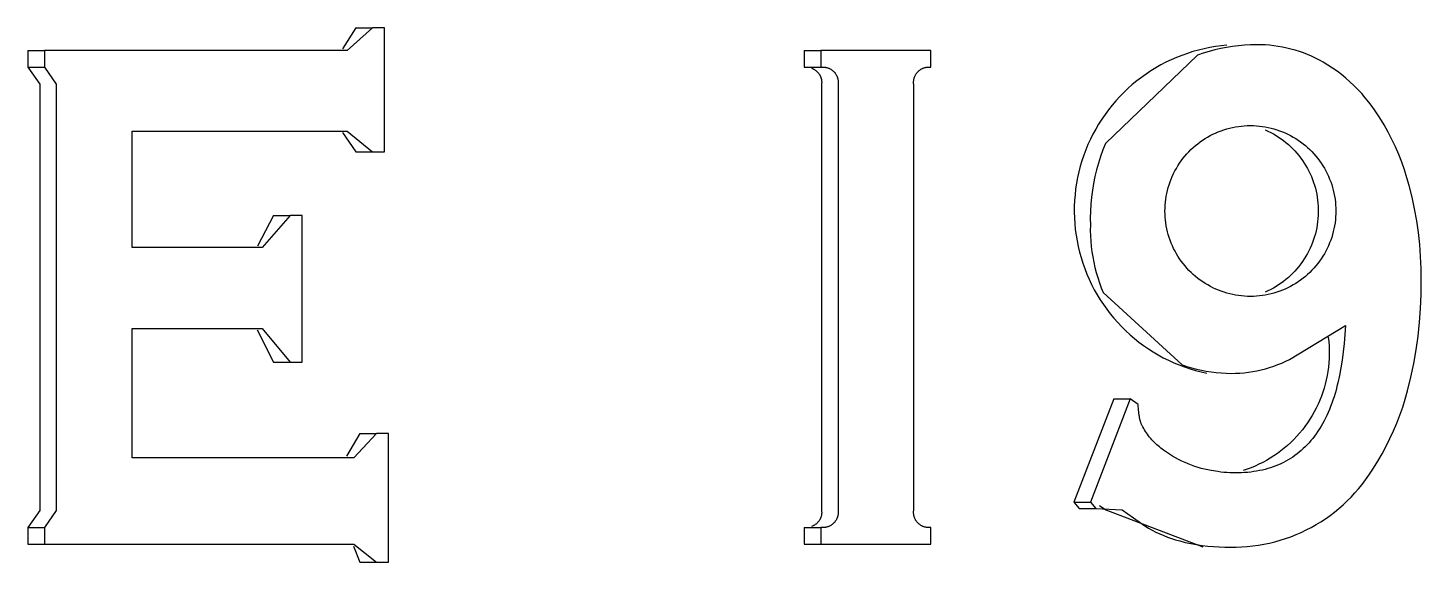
# Model space of a CAD drawing. Header units: millimetres. Extents: x -582 to 3448, y -204 to 2611.
# Drawn here: x 754.16 to 759.23, y 2014.34 to 2016.29 of the extents above; entities that cross this region are included whole.
import ezdxf

# ---------------------------------------------------------------- set-up
doc = ezdxf.new("R2010")
doc.units = ezdxf.units.MM
doc.header["$MEASUREMENT"] = 0
doc.layers.add('Utwórz2D linie widoczne', color=7, linetype='Continuous', true_color=0x000000)

msp = doc.modelspace()

# ---------------------------------------------------------------- linework, layer by layer
at = {"layer": 'Utwórz2D linie widoczne'}
for p, q in [((755.3508, 2016.2881), (755.3021, 2016.2114)), ((755.4109, 2016.2881), (755.319, 2016.206)), ((755.3508, 2016.2881), (755.4109, 2016.2881)), ((755.4544, 2016.2881), (755.4109, 2016.2881)), ((755.4544, 2015.8365), (755.4544, 2016.2881)), ((754.1563, 2016.206), (754.2164, 2016.206)), ((754.1563, 2016.206), (754.1563, 2016.1445)), ((755.319, 2016.206), (754.2164, 2016.206)), ((754.2164, 2016.206), (754.2164, 2016.1445)), ((756.9829, 2016.206), (757.043, 2016.206)), ((756.9829, 2016.206), (756.9829, 2016.1445)), ((757.4444, 2016.206), (757.043, 2016.206)), ((757.043, 2016.206), (757.043, 2016.1445)), ((757.4444, 2016.1445), (757.4444, 2016.206)), ((758.3978, 2016.2014), (758.3778, 2016.1951)), ((758.4181, 2016.2071), (758.3978, 2016.2014)), ((758.4386, 2016.212), (758.4181, 2016.2071)), ((758.4568, 2016.2021), (758.4359, 2016.1958)), ((758.4592, 2016.2162), (758.4386, 2016.212)), ((758.4779, 2016.2077), (758.4568, 2016.2021)), ((758.48, 2016.2197), (758.4592, 2016.2162)), ((758.4992, 2016.2125), (758.4779, 2016.2077)), ((758.5009, 2016.2225), (758.48, 2016.2197)), ((758.5206, 2016.2167), (758.4992, 2016.2125)), ((758.5219, 2016.2246), (758.5009, 2016.2225)), ((758.5422, 2016.2201), (758.5206, 2016.2167)), ((758.5639, 2016.2228), (758.5422, 2016.2201)), ((758.5856, 2016.2247), (758.5639, 2016.2228)), ((758.6074, 2016.2259), (758.5856, 2016.2247)), ((758.6292, 2016.2264), (758.6074, 2016.2259)), ((758.6451, 2016.2263), (758.6292, 2016.2264)), ((758.661, 2016.2257), (758.6451, 2016.2263)), ((758.6768, 2016.2245), (758.661, 2016.2257)), ((758.6926, 2016.2228), (758.6768, 2016.2245)), ((758.7084, 2016.2206), (758.6926, 2016.2228)), ((758.724, 2016.2179), (758.7084, 2016.2206)), ((758.7396, 2016.2147), (758.724, 2016.2179)), ((758.755, 2016.211), (758.7396, 2016.2147)), ((758.7703, 2016.2067), (758.755, 2016.211)), ((758.7855, 2016.202), (758.7703, 2016.2067)), ((758.8004, 2016.1967), (758.7855, 2016.202)), ((758.4152, 2016.1888), (758.0792, 2015.8675)), ((758.2813, 2016.153), (758.263, 2016.1426)), ((758.3, 2016.1628), (758.2813, 2016.153)), ((758.319, 2016.1718), (758.3, 2016.1628)), ((758.3383, 2016.1803), (758.319, 2016.1718)), ((758.3579, 2016.188), (758.3383, 2016.1803)), ((758.3778, 2016.1951), (758.3579, 2016.188)), ((758.4359, 2016.1958), (758.4152, 2016.1888)), ((758.8152, 2016.191), (758.8004, 2016.1967)), ((758.8299, 2016.1847), (758.8152, 2016.191)), ((758.8443, 2016.178), (758.8299, 2016.1847)), ((758.8584, 2016.1708), (758.8443, 2016.178)), ((758.8723, 2016.1632), (758.8584, 2016.1708)), ((758.8896, 2016.1527), (758.8723, 2016.1632)), ((758.9064, 2016.1416), (758.8896, 2016.1527)), ((754.1563, 2016.1445), (754.2164, 2016.1445)), ((754.1563, 2016.1445), (754.1997, 2016.0828)), ((754.2164, 2016.1445), (754.2598, 2016.0828)), ((756.9829, 2016.1445), (757.043, 2016.1445)), ((757.0099, 2016.1408), (757.0117, 2016.1402)), ((757.0117, 2016.1402), (757.0134, 2016.1395)), ((757.0134, 2016.1395), (757.0151, 2016.1388)), ((757.0151, 2016.1388), (757.0168, 2016.138)), ((757.0168, 2016.138), (757.0184, 2016.1371)), ((757.0184, 2016.1371), (757.02, 2016.1362)), ((757.02, 2016.1362), (757.0216, 2016.1353)), ((757.0216, 2016.1353), (757.0232, 2016.1342)), ((757.0232, 2016.1342), (757.0247, 2016.1332)), ((757.0247, 2016.1332), (757.0261, 2016.132)), ((757.0261, 2016.132), (757.0276, 2016.1309)), ((757.0276, 2016.1309), (757.029, 2016.1296)), ((757.029, 2016.1296), (757.0303, 2016.1284)), ((757.0303, 2016.1284), (757.0316, 2016.1271)), ((757.0316, 2016.1271), (757.0329, 2016.1257)), ((757.0329, 2016.1257), (757.0341, 2016.1243)), ((757.0341, 2016.1243), (757.0352, 2016.1229)), ((757.0352, 2016.1229), (757.0363, 2016.1214)), ((757.0363, 2016.1214), (757.0374, 2016.1199)), ((757.0374, 2016.1199), (757.0384, 2016.1183)), ((757.0384, 2016.1183), (757.0393, 2016.1167)), ((757.0393, 2016.1167), (757.0402, 2016.1151)), ((757.0402, 2016.1151), (757.0411, 2016.1134)), ((757.0411, 2016.1134), (757.0419, 2016.1118)), ((757.0419, 2016.1118), (757.0426, 2016.1101)), ((757.0426, 2016.1101), (757.0432, 2016.1083)), ((757.043, 2016.1445), (757.0449, 2016.1448)), ((757.0432, 2016.1083), (757.0438, 2016.1066)), ((757.0438, 2016.1066), (757.0444, 2016.1048)), ((757.0444, 2016.1048), (757.0448, 2016.103)), ((757.0448, 2016.103), (757.0453, 2016.1012)), ((757.0449, 2016.1448), (757.0468, 2016.1449)), ((757.0453, 2016.1012), (757.0456, 2016.0994)), ((757.0456, 2016.0994), (757.0459, 2016.0976)), ((757.0459, 2016.0976), (757.0461, 2016.0957)), ((757.0468, 2016.1449), (757.0487, 2016.1451)), ((757.0487, 2016.1451), (757.0506, 2016.1451)), ((757.0506, 2016.1451), (757.0525, 2016.1451)), ((757.0525, 2016.1451), (757.0544, 2016.145)), ((757.0544, 2016.145), (757.0563, 2016.1449)), ((757.0563, 2016.1449), (757.0581, 2016.1447)), ((757.0581, 2016.1447), (757.06, 2016.1444)), ((757.06, 2016.1444), (757.0619, 2016.1441)), ((757.0619, 2016.1441), (757.0637, 2016.1437)), ((757.0637, 2016.1437), (757.0656, 2016.1433)), ((757.0656, 2016.1433), (757.0674, 2016.1427)), ((757.0674, 2016.1427), (757.0692, 2016.1422)), ((757.0692, 2016.1422), (757.0709, 2016.1415)), ((757.0709, 2016.1415), (757.0727, 2016.1408)), ((757.0727, 2016.1408), (757.0744, 2016.1401)), ((757.0744, 2016.1401), (757.0761, 2016.1392)), ((757.0761, 2016.1392), (757.0778, 2016.1384)), ((757.0778, 2016.1384), (757.0795, 2016.1374)), ((757.0795, 2016.1374), (757.0811, 2016.1364)), ((757.0811, 2016.1364), (757.0826, 2016.1354)), ((757.0826, 2016.1354), (757.0842, 2016.1343)), ((757.0842, 2016.1343), (757.0857, 2016.1331)), ((757.0857, 2016.1331), (757.0871, 2016.1319)), ((757.0871, 2016.1319), (757.0886, 2016.1307)), ((757.0886, 2016.1307), (757.0899, 2016.1294)), ((757.0899, 2016.1294), (757.0913, 2016.128)), ((757.0913, 2016.128), (757.0925, 2016.1266)), ((757.0925, 2016.1266), (757.0938, 2016.1252)), ((757.0938, 2016.1252), (757.095, 2016.1237)), ((757.095, 2016.1237), (757.0961, 2016.1222)), ((757.0961, 2016.1222), (757.0972, 2016.1206)), ((757.0972, 2016.1206), (757.0982, 2016.1191)), ((757.0982, 2016.1191), (757.0992, 2016.1174)), ((757.0992, 2016.1174), (757.1001, 2016.1158)), ((757.1001, 2016.1158), (757.1009, 2016.1141)), ((757.1009, 2016.1141), (757.1017, 2016.1124)), ((757.1017, 2016.1124), (757.1025, 2016.1106)), ((757.1025, 2016.1106), (757.1031, 2016.1089)), ((757.1031, 2016.1089), (757.1038, 2016.1071)), ((757.1038, 2016.1071), (757.1043, 2016.1053)), ((757.1043, 2016.1053), (757.1048, 2016.1034)), ((757.1048, 2016.1034), (757.1052, 2016.1016)), ((757.1052, 2016.1016), (757.1056, 2016.0998)), ((757.1056, 2016.0998), (757.1059, 2016.0979)), ((757.1059, 2016.0979), (757.1061, 2016.096)), ((757.3814, 2016.096), (757.3816, 2016.0979)), ((757.3816, 2016.0979), (757.3819, 2016.0997)), ((757.3819, 2016.0997), (757.3823, 2016.1016)), ((757.3823, 2016.1016), (757.3827, 2016.1034)), ((757.3827, 2016.1034), (757.3832, 2016.1053)), ((757.3832, 2016.1053), (757.3837, 2016.1071)), ((757.3837, 2016.1071), (757.3844, 2016.1089)), ((757.3844, 2016.1089), (757.385, 2016.1106)), ((757.385, 2016.1106), (757.3858, 2016.1124)), ((757.3858, 2016.1124), (757.3866, 2016.1141)), ((757.3866, 2016.1141), (757.3874, 2016.1158)), ((757.3874, 2016.1158), (757.3883, 2016.1174)), ((757.3883, 2016.1174), (757.3893, 2016.119)), ((757.3893, 2016.119), (757.3903, 2016.1206)), ((757.3903, 2016.1206), (757.3914, 2016.1222)), ((757.3914, 2016.1222), (757.3925, 2016.1237)), ((757.3925, 2016.1237), (757.3937, 2016.1252)), ((757.3937, 2016.1252), (757.3949, 2016.1266)), ((757.3949, 2016.1266), (757.3962, 2016.128)), ((757.3962, 2016.128), (757.3975, 2016.1293)), ((757.3975, 2016.1293), (757.3989, 2016.1306)), ((757.3989, 2016.1306), (757.4003, 2016.1319)), ((757.4003, 2016.1319), (757.4018, 2016.1331)), ((757.4018, 2016.1331), (757.4033, 2016.1342)), ((757.4033, 2016.1342), (757.4048, 2016.1354)), ((757.4048, 2016.1354), (757.4064, 2016.1364)), ((757.4064, 2016.1364), (757.408, 2016.1374)), ((757.408, 2016.1374), (757.4096, 2016.1383)), ((757.4096, 2016.1383), (757.4113, 2016.1392)), ((757.4113, 2016.1392), (757.413, 2016.14)), ((757.413, 2016.14), (757.4148, 2016.1408)), ((757.4148, 2016.1408), (757.4165, 2016.1415)), ((757.4165, 2016.1415), (757.4183, 2016.1421)), ((757.4183, 2016.1421), (757.4201, 2016.1427)), ((757.4201, 2016.1427), (757.4219, 2016.1432)), ((757.4219, 2016.1432), (757.4237, 2016.1437)), ((757.4237, 2016.1437), (757.4256, 2016.1441)), ((757.4256, 2016.1441), (757.4274, 2016.1444)), ((757.4274, 2016.1444), (757.4293, 2016.1447)), ((757.4293, 2016.1447), (757.4312, 2016.1449)), ((757.4312, 2016.1449), (757.4331, 2016.145)), ((757.4331, 2016.145), (757.435, 2016.1451)), ((757.435, 2016.1451), (757.4369, 2016.1451)), ((757.4369, 2016.1451), (757.4387, 2016.1451)), ((757.4387, 2016.1451), (757.4406, 2016.1449)), ((757.4406, 2016.1449), (757.4425, 2016.1447)), ((757.4425, 2016.1447), (757.4444, 2016.1445)), ((758.2103, 2016.1077), (758.1936, 2016.0949)), ((758.2275, 2016.12), (758.2103, 2016.1077)), ((758.245, 2016.1316), (758.2275, 2016.12)), ((758.263, 2016.1426), (758.245, 2016.1316)), ((758.9228, 2016.1299), (758.9064, 2016.1416)), ((758.9389, 2016.1177), (758.9228, 2016.1299)), ((758.9545, 2016.1049), (758.9389, 2016.1177)), ((758.9697, 2016.0916), (758.9545, 2016.1049)), ((754.1997, 2016.0828), (754.1997, 2014.5302)), ((754.2598, 2016.0828), (754.2598, 2014.5302)), ((757.0461, 2016.0846), (757.0459, 2016.0828)), ((757.0459, 2016.0828), (757.0459, 2014.5302)), ((757.0461, 2016.0957), (757.0463, 2016.0939)), ((757.0463, 2016.0865), (757.0461, 2016.0846)), ((757.0463, 2016.0939), (757.0464, 2016.092)), ((757.0464, 2016.0883), (757.0463, 2016.0865)), ((757.0464, 2016.092), (757.0464, 2016.0902)), ((757.0464, 2016.0902), (757.0464, 2016.0883)), ((757.1062, 2016.0847), (757.106, 2016.0828)), ((757.106, 2016.0828), (757.106, 2014.5302)), ((757.1061, 2016.096), (757.1063, 2016.0941)), ((757.1064, 2016.0866), (757.1062, 2016.0847)), ((757.1063, 2016.0941), (757.1064, 2016.0922)), ((757.1064, 2016.0922), (757.1065, 2016.0903)), ((757.1065, 2016.0885), (757.1064, 2016.0866)), ((757.1065, 2016.0903), (757.1065, 2016.0885)), ((757.381, 2016.0903), (757.3811, 2016.0922)), ((757.3811, 2016.0885), (757.381, 2016.0903)), ((757.3811, 2016.0922), (757.3812, 2016.0941)), ((757.3811, 2016.0866), (757.3811, 2016.0885)), ((757.3813, 2016.0847), (757.3811, 2016.0866)), ((757.3812, 2016.0941), (757.3814, 2016.096)), ((757.3815, 2016.0828), (757.3813, 2016.0847)), ((757.3815, 2014.5302), (757.3815, 2016.0828)), ((758.1464, 2016.053), (758.1316, 2016.038)), ((758.1616, 2016.0675), (758.1464, 2016.053)), ((758.1774, 2016.0815), (758.1616, 2016.0675)), ((758.1936, 2016.0949), (758.1774, 2016.0815)), ((758.9844, 2016.0779), (758.9697, 2016.0916)), ((758.9986, 2016.0636), (758.9844, 2016.0779)), ((759.0124, 2016.0488), (758.9986, 2016.0636)), ((759.0256, 2016.0336), (759.0124, 2016.0488)), ((758.1037, 2016.0064), (758.0906, 2015.9899)), ((758.1174, 2016.0224), (758.1037, 2016.0064)), ((758.1316, 2016.038), (758.1174, 2016.0224)), ((759.0383, 2016.0179), (759.0256, 2016.0336)), ((759.0505, 2016.0018), (759.0383, 2016.0179)), ((759.0621, 2015.9853), (759.0505, 2016.0018)), ((758.0661, 2015.9556), (758.0548, 2015.9378)), ((758.0781, 2015.973), (758.0661, 2015.9556)), ((758.0906, 2015.9899), (758.0781, 2015.973)), ((759.0785, 2015.9602), (759.0621, 2015.9853)), ((759.094, 2015.9346), (759.0785, 2015.9602)), ((754.5355, 2015.4878), (754.5355, 2015.9116)), ((754.5355, 2015.9116), (755.319, 2015.9116)), ((755.3015, 2015.9071), (755.3508, 2015.8365)), ((755.319, 2015.9116), (755.4109, 2015.8365)), ((758.0341, 2015.9012), (758.0247, 2015.8823)), ((758.0441, 2015.9197), (758.0341, 2015.9012)), ((758.0548, 2015.9378), (758.0441, 2015.9197)), ((758.4514, 2015.8903), (758.4609, 2015.8956)), ((758.4609, 2015.8956), (758.4706, 2015.9005)), ((758.4706, 2015.9005), (758.4804, 2015.9051)), ((758.4804, 2015.9051), (758.4904, 2015.9094)), ((758.4904, 2015.9094), (758.5005, 2015.9133)), ((758.5005, 2015.9133), (758.5108, 2015.9168)), ((758.5108, 2015.9168), (758.5212, 2015.92)), ((758.5212, 2015.92), (758.5316, 2015.9228)), ((758.5316, 2015.9228), (758.5422, 2015.9253)), ((758.5422, 2015.9253), (758.5529, 2015.9274)), ((758.5529, 2015.9274), (758.5636, 2015.9291)), ((758.5636, 2015.9291), (758.5744, 2015.9304)), ((758.5744, 2015.9304), (758.5852, 2015.9314)), ((758.5852, 2015.9314), (758.596, 2015.932)), ((758.596, 2015.932), (758.6069, 2015.9322)), ((758.6074, 2015.9322), (758.6183, 2015.932)), ((758.6183, 2015.932), (758.6291, 2015.9314)), ((758.6291, 2015.9314), (758.6399, 2015.9305)), ((758.6399, 2015.9305), (758.6507, 2015.9291)), ((758.6507, 2015.9291), (758.6614, 2015.9274)), ((758.661, 2015.917), (758.6711, 2015.9123)), ((758.6614, 2015.9274), (758.6721, 2015.9254)), ((758.6711, 2015.9123), (758.6811, 2015.9073)), ((758.6721, 2015.9254), (758.6826, 2015.9229)), ((758.6811, 2015.9073), (758.6909, 2015.902)), ((758.6826, 2015.9229), (758.6931, 2015.9201)), ((758.6909, 2015.902), (758.7005, 2015.8963)), ((758.6931, 2015.9201), (758.7035, 2015.9169)), ((758.7005, 2015.8963), (758.71, 2015.8903)), ((758.7035, 2015.9169), (758.7138, 2015.9134)), ((758.7138, 2015.9134), (758.7239, 2015.9095)), ((758.7239, 2015.9095), (758.7339, 2015.9053)), ((758.7339, 2015.9053), (758.7437, 2015.9007)), ((758.7437, 2015.9007), (758.7534, 2015.8957)), ((758.7534, 2015.8957), (758.7629, 2015.8905)), ((759.1086, 2015.9084), (759.094, 2015.9346)), ((759.1224, 2015.8817), (759.1086, 2015.9084)), ((758.016, 2015.8631), (758.0079, 2015.8437)), ((758.0247, 2015.8823), (758.016, 2015.8631)), ((758.07, 2015.8438), (758.0616, 2015.8199)), ((758.0792, 2015.8675), (758.07, 2015.8438)), ((758.3833, 2015.8369), (758.3909, 2015.8446)), ((758.3909, 2015.8446), (758.3989, 2015.852)), ((758.3989, 2015.852), (758.4071, 2015.8591)), ((758.4071, 2015.8591), (758.4155, 2015.866)), ((758.4155, 2015.866), (758.4241, 2015.8725)), ((758.4241, 2015.8725), (758.433, 2015.8788)), ((758.433, 2015.8788), (758.4421, 2015.8847)), ((758.4421, 2015.8847), (758.4514, 2015.8903)), ((758.71, 2015.8903), (758.7192, 2015.884)), ((758.7192, 2015.884), (758.7281, 2015.8773)), ((758.7281, 2015.8773), (758.7369, 2015.8704)), ((758.7369, 2015.8704), (758.7454, 2015.8631)), ((758.7454, 2015.8631), (758.7536, 2015.8556)), ((758.7536, 2015.8556), (758.7616, 2015.8478)), ((758.7616, 2015.8478), (758.7693, 2015.8397)), ((758.7629, 2015.8905), (758.7722, 2015.8849)), ((758.7722, 2015.8849), (758.7813, 2015.879)), ((758.7813, 2015.879), (758.7902, 2015.8727)), ((758.7902, 2015.8727), (758.7989, 2015.8662)), ((758.7989, 2015.8662), (758.8073, 2015.8594)), ((758.8073, 2015.8594), (758.8155, 2015.8523)), ((758.8155, 2015.8523), (758.8234, 2015.8449)), ((758.8234, 2015.8449), (758.8311, 2015.8372)), ((759.1352, 2015.8546), (759.1224, 2015.8817)), ((759.1472, 2015.8271), (759.1352, 2015.8546)), ((755.3508, 2015.8365), (755.4109, 2015.8365)), ((755.4109, 2015.8365), (755.4544, 2015.8365)), ((757.9939, 2015.804), (757.9879, 2015.7838)), ((758.0005, 2015.8239), (757.9939, 2015.804)), ((758.0079, 2015.8437), (758.0005, 2015.8239)), ((758.054, 2015.7956), (758.0473, 2015.7711)), ((758.0616, 2015.8199), (758.054, 2015.7956)), ((758.3433, 2015.7856), (758.3492, 2015.7947)), ((758.3492, 2015.7947), (758.3554, 2015.8036)), ((758.3554, 2015.8036), (758.3619, 2015.8123)), ((758.3619, 2015.8123), (758.3688, 2015.8208)), ((758.3688, 2015.8208), (758.3759, 2015.829)), ((758.3759, 2015.829), (758.3833, 2015.8369)), ((758.7693, 2015.8397), (758.7767, 2015.8313)), ((758.7767, 2015.8313), (758.7838, 2015.8227)), ((758.7838, 2015.8227), (758.7906, 2015.8139)), ((758.7906, 2015.8139), (758.7971, 2015.8048)), ((758.7971, 2015.8048), (758.8033, 2015.7955)), ((758.8033, 2015.7955), (758.8092, 2015.786)), ((758.8311, 2015.8372), (758.8385, 2015.8292)), ((758.8385, 2015.8292), (758.8456, 2015.821)), ((758.8456, 2015.821), (758.8525, 2015.8126)), ((758.8525, 2015.8126), (758.859, 2015.8039)), ((758.859, 2015.8039), (758.8652, 2015.795)), ((758.8652, 2015.795), (758.8711, 2015.7859)), ((759.1581, 2015.7992), (759.1472, 2015.8271)), ((759.1682, 2015.7709), (759.1581, 2015.7992)), ((757.978, 2015.7428), (757.9742, 2015.7221)), ((757.9826, 2015.7634), (757.978, 2015.7428)), ((757.9879, 2015.7838), (757.9826, 2015.7634)), ((758.0414, 2015.7464), (758.0364, 2015.7215)), ((758.0473, 2015.7711), (758.0414, 2015.7464)), ((758.3188, 2015.7373), (758.323, 2015.7473)), ((758.323, 2015.7473), (758.3276, 2015.7571)), ((758.3276, 2015.7571), (758.3325, 2015.7668)), ((758.3325, 2015.7668), (758.3377, 2015.7763)), ((758.3377, 2015.7763), (758.3433, 2015.7856)), ((758.8092, 2015.786), (758.8147, 2015.7763)), ((758.8147, 2015.7763), (758.8199, 2015.7664)), ((758.8199, 2015.7664), (758.8248, 2015.7564)), ((758.8248, 2015.7564), (758.8293, 2015.7462)), ((758.8293, 2015.7462), (758.8334, 2015.7358)), ((758.8711, 2015.7859), (758.8767, 2015.7766)), ((758.8767, 2015.7766), (758.882, 2015.7671)), ((758.882, 2015.7671), (758.8869, 2015.7575)), ((758.8869, 2015.7575), (758.8915, 2015.7476)), ((758.8915, 2015.7476), (758.8958, 2015.7376)), ((759.1772, 2015.7423), (759.1682, 2015.7709)), ((757.9711, 2015.7013), (757.9687, 2015.6803)), ((757.9742, 2015.7221), (757.9711, 2015.7013)), ((758.0322, 2015.6964), (758.029, 2015.6712)), ((758.0364, 2015.7215), (758.0322, 2015.6964)), ((758.303, 2015.6854), (758.3054, 2015.696)), ((758.3054, 2015.696), (758.3082, 2015.7065)), ((758.3082, 2015.7065), (758.3113, 2015.7169)), ((758.3113, 2015.7169), (758.3149, 2015.7272)), ((758.3149, 2015.7272), (758.3188, 2015.7373)), ((758.8334, 2015.7358), (758.8372, 2015.7253)), ((758.8372, 2015.7253), (758.8406, 2015.7147)), ((758.8406, 2015.7147), (758.8437, 2015.7039)), ((758.8437, 2015.7039), (758.8464, 2015.6931)), ((758.8464, 2015.6931), (758.8487, 2015.6822)), ((758.8958, 2015.7376), (758.8997, 2015.7275)), ((758.8997, 2015.7275), (758.9032, 2015.7172)), ((758.9032, 2015.7172), (758.9064, 2015.7069)), ((758.9064, 2015.7069), (758.9092, 2015.6964)), ((758.9092, 2015.6964), (758.9116, 2015.6858)), ((759.1853, 2015.7135), (759.1772, 2015.7423)), ((759.1959, 2015.6711), (759.1853, 2015.7135)), ((757.967, 2015.6593), (757.9661, 2015.6383)), ((757.9687, 2015.6803), (757.967, 2015.6593)), ((758.0266, 2015.6459), (758.0251, 2015.6206)), ((758.029, 2015.6712), (758.0266, 2015.6459)), ((758.2964, 2015.6316), (758.297, 2015.6425)), ((758.297, 2015.6425), (758.2979, 2015.6533)), ((758.2979, 2015.6533), (758.2992, 2015.6641)), ((758.2992, 2015.6641), (758.3009, 2015.6748)), ((758.3009, 2015.6748), (758.303, 2015.6854)), ((758.8487, 2015.6822), (758.8506, 2015.6712)), ((758.8506, 2015.6712), (758.8521, 2015.6601)), ((758.8521, 2015.6601), (758.8533, 2015.649)), ((758.8533, 2015.649), (758.854, 2015.6379)), ((758.9116, 2015.6858), (758.9137, 2015.6751)), ((758.9137, 2015.6751), (758.9154, 2015.6644)), ((758.9154, 2015.6644), (758.9167, 2015.6536)), ((758.9167, 2015.6536), (758.9177, 2015.6428)), ((758.9177, 2015.6428), (758.9182, 2015.632)), ((759.205, 2015.6284), (759.1959, 2015.6711)), ((755.0508, 2015.6042), (754.9923, 2015.4926)), ((755.1109, 2015.6042), (755.0095, 2015.4878)), ((755.0508, 2015.6042), (755.1109, 2015.6042)), ((755.1545, 2015.6042), (755.1109, 2015.6042)), ((755.1545, 2015.0704), (755.1545, 2015.6042)), ((757.9661, 2015.6383), (757.9659, 2015.6172)), ((757.9659, 2015.6172), (757.9665, 2015.5962)), ((757.9665, 2015.5962), (757.9678, 2015.5751)), ((758.0251, 2015.6206), (758.0244, 2015.5952)), ((758.0244, 2015.5952), (758.0247, 2015.5697)), ((758.2962, 2015.6208), (758.2964, 2015.6316)), ((758.2964, 2015.6099), (758.2962, 2015.6208)), ((758.297, 2015.5991), (758.2964, 2015.6099)), ((758.298, 2015.5883), (758.297, 2015.5991)), ((758.8533, 2015.5932), (758.8521, 2015.5821)), ((758.854, 2015.6044), (758.8533, 2015.5932)), ((758.854, 2015.6379), (758.8544, 2015.6267)), ((758.8544, 2015.6155), (758.854, 2015.6044)), ((758.8544, 2015.6267), (758.8544, 2015.6155)), ((758.9177, 2015.5994), (758.9167, 2015.5886)), ((758.9182, 2015.6103), (758.9177, 2015.5994)), ((758.9182, 2015.632), (758.9184, 2015.6211)), ((758.9184, 2015.6211), (758.9182, 2015.6103)), ((759.2127, 2015.5854), (759.205, 2015.6284)), ((757.9678, 2015.5751), (757.9698, 2015.5542)), ((757.9698, 2015.5542), (757.9725, 2015.5333)), ((758.0247, 2015.5697), (758.0245, 2015.5503)), ((758.0245, 2015.5503), (758.0249, 2015.5309)), ((758.2993, 2015.5775), (758.298, 2015.5883)), ((758.301, 2015.5668), (758.2993, 2015.5775)), ((758.3031, 2015.5561), (758.301, 2015.5668)), ((758.3055, 2015.5455), (758.3031, 2015.5561)), ((758.3084, 2015.5351), (758.3055, 2015.5455)), ((758.8464, 2015.5491), (758.8437, 2015.5383)), ((758.8487, 2015.5601), (758.8464, 2015.5491)), ((758.8506, 2015.5711), (758.8487, 2015.5601)), ((758.8521, 2015.5821), (758.8506, 2015.5711)), ((758.9092, 2015.5459), (758.9064, 2015.5354)), ((758.9116, 2015.5565), (758.9092, 2015.5459)), ((758.9137, 2015.5671), (758.9116, 2015.5565)), ((758.9154, 2015.5778), (758.9137, 2015.5671)), ((758.9167, 2015.5886), (758.9154, 2015.5778)), ((759.2189, 2015.5422), (759.2127, 2015.5854)), ((759.2236, 2015.4988), (759.2189, 2015.5422)), ((757.9725, 2015.5333), (757.976, 2015.5125)), ((757.976, 2015.5125), (757.9802, 2015.4918)), ((757.9802, 2015.4918), (757.9851, 2015.4714)), ((758.0249, 2015.5309), (758.026, 2015.5115)), ((758.026, 2015.5115), (758.0278, 2015.4922)), ((758.0278, 2015.4922), (758.0302, 2015.4729)), ((758.3115, 2015.5247), (758.3084, 2015.5351)), ((758.3151, 2015.5144), (758.3115, 2015.5247)), ((758.319, 2015.5043), (758.3151, 2015.5144)), ((758.3232, 2015.4943), (758.319, 2015.5043)), ((758.3278, 2015.4845), (758.3232, 2015.4943)), ((758.8293, 2015.4961), (758.8248, 2015.4858)), ((758.8334, 2015.5064), (758.8293, 2015.4961)), ((758.8372, 2015.5169), (758.8334, 2015.5064)), ((758.8406, 2015.5276), (758.8372, 2015.5169)), ((758.8437, 2015.5383), (758.8406, 2015.5276)), ((758.8916, 2015.4946), (758.887, 2015.4848)), ((758.8958, 2015.5046), (758.8916, 2015.4946)), ((758.8997, 2015.5148), (758.8958, 2015.5046)), ((758.9032, 2015.525), (758.8997, 2015.5148)), ((758.9064, 2015.5354), (758.9032, 2015.525)), ((759.2268, 2015.4553), (759.2236, 2015.4988)), ((755.0095, 2015.4878), (754.5355, 2015.4878)), ((757.9851, 2015.4714), (757.9907, 2015.4511)), ((757.9907, 2015.4511), (757.997, 2015.431)), ((758.0302, 2015.4729), (758.0332, 2015.4537)), ((758.0332, 2015.4537), (758.0368, 2015.4347)), ((758.3328, 2015.4748), (758.3278, 2015.4845)), ((758.338, 2015.4653), (758.3328, 2015.4748)), ((758.3436, 2015.456), (758.338, 2015.4653)), ((758.3496, 2015.4469), (758.3436, 2015.456)), ((758.3558, 2015.438), (758.3496, 2015.4469)), ((758.8033, 2015.4467), (758.7971, 2015.4374)), ((758.8092, 2015.4562), (758.8033, 2015.4467)), ((758.8147, 2015.4659), (758.8092, 2015.4562)), ((758.8199, 2015.4758), (758.8147, 2015.4659)), ((758.8248, 2015.4858), (758.8199, 2015.4758)), ((758.8591, 2015.4383), (758.8525, 2015.4296)), ((758.8653, 2015.4472), (758.8591, 2015.4383)), ((758.8712, 2015.4563), (758.8653, 2015.4472)), ((758.8768, 2015.4656), (758.8712, 2015.4563)), ((758.882, 2015.4751), (758.8768, 2015.4656)), ((758.887, 2015.4848), (758.882, 2015.4751)), ((759.2286, 2015.4117), (759.2268, 2015.4553)), ((757.997, 2015.431), (758.004, 2015.4111)), ((758.004, 2015.4111), (758.0117, 2015.3915)), ((758.0117, 2015.3915), (758.0201, 2015.3722)), ((758.0368, 2015.4347), (758.0411, 2015.4157)), ((758.0411, 2015.4157), (758.046, 2015.3969)), ((758.046, 2015.3969), (758.0515, 2015.3783)), ((758.3623, 2015.4293), (758.3558, 2015.438)), ((758.3692, 2015.4209), (758.3623, 2015.4293)), ((758.3763, 2015.4127), (758.3692, 2015.4209)), ((758.3837, 2015.4048), (758.3763, 2015.4127)), ((758.3914, 2015.3971), (758.3837, 2015.4048)), ((758.3993, 2015.3897), (758.3914, 2015.3971)), ((758.4075, 2015.3826), (758.3993, 2015.3897)), ((758.7616, 2015.3945), (758.7536, 2015.3866)), ((758.7693, 2015.4025), (758.7616, 2015.3945)), ((758.7767, 2015.4109), (758.7693, 2015.4025)), ((758.7838, 2015.4195), (758.7767, 2015.4109)), ((758.7906, 2015.4283), (758.7838, 2015.4195)), ((758.7971, 2015.4374), (758.7906, 2015.4283)), ((758.8156, 2015.39), (758.8074, 2015.3828)), ((758.8235, 2015.3974), (758.8156, 2015.39)), ((758.8312, 2015.4051), (758.8235, 2015.3974)), ((758.8386, 2015.413), (758.8312, 2015.4051)), ((758.8457, 2015.4212), (758.8386, 2015.413)), ((758.8525, 2015.4296), (758.8457, 2015.4212)), ((759.2289, 2015.368), (759.2286, 2015.4117)), ((758.0201, 2015.3722), (758.0292, 2015.3532)), ((758.0292, 2015.3532), (758.0389, 2015.3345)), ((758.0515, 2015.3783), (758.0577, 2015.3599)), ((758.0577, 2015.3599), (758.0644, 2015.3417)), ((758.0644, 2015.3417), (758.0717, 2015.3237)), ((758.416, 2015.3758), (758.4075, 2015.3826)), ((758.4247, 2015.3693), (758.416, 2015.3758)), ((758.4336, 2015.363), (758.4247, 2015.3693)), ((758.4427, 2015.3571), (758.4336, 2015.363)), ((758.452, 2015.3516), (758.4427, 2015.3571)), ((758.4615, 2015.3463), (758.452, 2015.3516)), ((758.4711, 2015.3414), (758.4615, 2015.3463)), ((758.481, 2015.3368), (758.4711, 2015.3414)), ((758.491, 2015.3326), (758.481, 2015.3368)), ((758.6909, 2015.3403), (758.6811, 2015.3349)), ((758.7005, 2015.3459), (758.6909, 2015.3403)), ((758.71, 2015.3519), (758.7005, 2015.3459)), ((758.7192, 2015.3583), (758.71, 2015.3519)), ((758.7281, 2015.3649), (758.7192, 2015.3583)), ((758.734, 2015.3369), (758.724, 2015.3327)), ((758.7369, 2015.3719), (758.7281, 2015.3649)), ((758.7438, 2015.3415), (758.734, 2015.3369)), ((758.7454, 2015.3791), (758.7369, 2015.3719)), ((758.7535, 2015.3465), (758.7438, 2015.3415)), ((758.7536, 2015.3866), (758.7454, 2015.3791)), ((758.763, 2015.3517), (758.7535, 2015.3465)), ((758.7723, 2015.3573), (758.763, 2015.3517)), ((758.7814, 2015.3632), (758.7723, 2015.3573)), ((758.7903, 2015.3695), (758.7814, 2015.3632)), ((758.799, 2015.376), (758.7903, 2015.3695)), ((758.8074, 2015.3828), (758.799, 2015.376)), ((759.2286, 2015.3173), (759.2289, 2015.368)), ((758.0389, 2015.3345), (758.0493, 2015.3161)), ((758.0493, 2015.3161), (758.0602, 2015.2981)), ((758.0602, 2015.2981), (758.0719, 2015.2806)), ((758.0717, 2015.3237), (758.3585, 2015.0604)), ((758.5011, 2015.3287), (758.491, 2015.3326)), ((758.5114, 2015.3251), (758.5011, 2015.3287)), ((758.5218, 2015.322), (758.5114, 2015.3251)), ((758.5323, 2015.3192), (758.5218, 2015.322)), ((758.5428, 2015.3167), (758.5323, 2015.3192)), ((758.5535, 2015.3147), (758.5428, 2015.3167)), ((758.5642, 2015.313), (758.5535, 2015.3147)), ((758.575, 2015.3117), (758.5642, 2015.313)), ((758.5858, 2015.3107), (758.575, 2015.3117)), ((758.5967, 2015.3102), (758.5858, 2015.3107)), ((758.6075, 2015.31), (758.5967, 2015.3102)), ((758.6184, 2015.3102), (758.6075, 2015.31)), ((758.6292, 2015.3108), (758.6184, 2015.3102)), ((758.64, 2015.3117), (758.6292, 2015.3108)), ((758.6508, 2015.313), (758.64, 2015.3117)), ((758.6615, 2015.3147), (758.6508, 2015.313)), ((758.6711, 2015.3299), (758.661, 2015.3253)), ((758.6722, 2015.3168), (758.6615, 2015.3147)), ((758.6811, 2015.3349), (758.6711, 2015.3299)), ((758.6827, 2015.3193), (758.6722, 2015.3168)), ((758.6932, 2015.3221), (758.6827, 2015.3193)), ((758.7036, 2015.3253), (758.6932, 2015.3221)), ((758.7139, 2015.3288), (758.7036, 2015.3253)), ((758.724, 2015.3327), (758.7139, 2015.3288)), ((759.2267, 2015.2665), (759.2286, 2015.3173)), ((758.0719, 2015.2806), (758.0841, 2015.2634)), ((758.0841, 2015.2634), (758.0969, 2015.2467)), ((758.0969, 2015.2467), (758.1103, 2015.2304)), ((759.223, 2015.2159), (759.2267, 2015.2665)), ((754.5355, 2014.7218), (754.5355, 2015.1936)), ((754.5355, 2015.1936), (755.0095, 2015.1936)), ((754.9916, 2015.1883), (755.0508, 2015.0704)), ((755.0095, 2015.1936), (755.1109, 2015.0704)), ((758.1103, 2015.2304), (758.1242, 2015.2146)), ((758.1242, 2015.2146), (758.1387, 2015.1993)), ((758.1387, 2015.1993), (758.1537, 2015.1845)), ((758.1537, 2015.1845), (758.1692, 2015.1703)), ((758.7501, 2015.0808), (758.9533, 2015.2039)), ((758.9533, 2015.2039), (758.9514, 2015.1709)), ((759.2176, 2015.1654), (759.223, 2015.2159)), ((758.1692, 2015.1703), (758.1852, 2015.1566)), ((758.1852, 2015.1566), (758.2017, 2015.1435)), ((758.2017, 2015.1435), (758.2186, 2015.1309)), ((758.8907, 2015.1617), (758.8924, 2015.1462)), ((758.8924, 2015.1462), (758.8936, 2015.1305)), ((758.9489, 2015.1389), (758.9456, 2015.108)), ((758.9514, 2015.1709), (758.9489, 2015.1389)), ((759.2106, 2015.1151), (759.2176, 2015.1654)), ((758.2186, 2015.1309), (758.236, 2015.119)), ((758.236, 2015.119), (758.2537, 2015.1076)), ((758.2537, 2015.1076), (758.2718, 2015.0969)), ((758.2718, 2015.0969), (758.2903, 2015.0868)), ((758.2903, 2015.0868), (758.3092, 2015.0774)), ((758.8938, 2015.0836), (758.8928, 2015.068)), ((758.8936, 2015.1305), (758.8942, 2015.1149)), ((758.8943, 2015.0993), (758.8938, 2015.0836)), ((758.8942, 2015.1149), (758.8943, 2015.0993)), ((758.9456, 2015.108), (758.9417, 2015.0781)), ((759.2018, 2015.0651), (759.2106, 2015.1151)), ((755.0508, 2015.0704), (755.1109, 2015.0704)), ((755.1109, 2015.0704), (755.1545, 2015.0704)), ((758.3092, 2015.0774), (758.3283, 2015.0686)), ((758.3283, 2015.0686), (758.3478, 2015.0605)), ((758.3478, 2015.0605), (758.3675, 2015.0531)), ((758.3585, 2015.0604), (758.3758, 2015.0548)), ((758.3675, 2015.0531), (758.3875, 2015.0464)), ((758.3758, 2015.0548), (758.3933, 2015.0497)), ((758.3875, 2015.0464), (758.4077, 2015.0404)), ((758.3933, 2015.0497), (758.4109, 2015.0451)), ((758.4077, 2015.0404), (758.4281, 2015.0351)), ((758.4109, 2015.0451), (758.4287, 2015.0412)), ((758.4281, 2015.0351), (758.4486, 2015.0305)), ((758.4287, 2015.0412), (758.4466, 2015.0378)), ((758.4466, 2015.0378), (758.4646, 2015.035)), ((758.4646, 2015.035), (758.4827, 2015.0328)), ((758.4827, 2015.0328), (758.5008, 2015.0312)), ((758.5845, 2015.032), (758.6002, 2015.0339)), ((758.6002, 2015.0339), (758.6158, 2015.0363)), ((758.6158, 2015.0363), (758.6313, 2015.0392)), ((758.6313, 2015.0392), (758.6467, 2015.0426)), ((758.6467, 2015.0426), (758.662, 2015.0465)), ((758.662, 2015.0465), (758.6771, 2015.051)), ((758.6771, 2015.051), (758.6921, 2015.056)), ((758.6921, 2015.056), (758.7069, 2015.0614)), ((758.7069, 2015.0614), (758.7215, 2015.0674)), ((758.7215, 2015.0674), (758.7359, 2015.0739)), ((758.7359, 2015.0739), (758.7501, 2015.0808)), ((758.8892, 2015.0369), (758.8866, 2015.0215)), ((758.8913, 2015.0524), (758.8892, 2015.0369)), ((758.8928, 2015.068), (758.8913, 2015.0524)), ((758.9371, 2015.0493), (758.9318, 2015.0215)), ((758.9417, 2015.0781), (758.9371, 2015.0493)), ((759.1914, 2015.0154), (759.2018, 2015.0651)), ((758.5008, 2015.0312), (758.519, 2015.0301)), ((758.519, 2015.0301), (758.5372, 2015.0297)), ((758.5372, 2015.0297), (758.553, 2015.0299)), ((758.553, 2015.0299), (758.5688, 2015.0307)), ((758.5688, 2015.0307), (758.5845, 2015.032)), ((758.8797, 2014.9909), (758.8755, 2014.9759)), ((758.8834, 2015.0062), (758.8797, 2014.9909)), ((758.8866, 2015.0215), (758.8834, 2015.0062)), ((758.9225, 2014.9818), (758.9191, 2014.9691)), ((758.9258, 2014.9947), (758.9225, 2014.9818)), ((758.9318, 2015.0215), (758.9258, 2014.9947)), ((759.1793, 2014.9661), (759.1914, 2015.0154)), ((758.1097, 2014.9373), (757.9646, 2014.5609)), ((758.1698, 2014.9373), (758.0247, 2014.5609)), ((758.1097, 2014.9373), (758.1698, 2014.9373)), ((758.1988, 2014.9166), (758.1698, 2014.9373)), ((758.8598, 2014.9317), (758.8535, 2014.9173)), ((758.8656, 2014.9462), (758.8598, 2014.9317)), ((758.8708, 2014.961), (758.8656, 2014.9462)), ((758.8755, 2014.9759), (758.8708, 2014.961)), ((758.9077, 2014.9325), (758.9036, 2014.9208)), ((758.9117, 2014.9444), (758.9077, 2014.9325)), ((758.9155, 2014.9566), (758.9117, 2014.9444)), ((758.9191, 2014.9691), (758.9155, 2014.9566)), ((759.1618, 2014.9068), (759.171, 2014.9363)), ((759.171, 2014.9363), (759.1793, 2014.9661)), ((758.1988, 2014.9122), (758.1988, 2014.9166)), ((758.199, 2014.9077), (758.1988, 2014.9122)), ((758.1993, 2014.9029), (758.199, 2014.9077)), ((758.1997, 2014.8979), (758.1993, 2014.9029)), ((758.2009, 2014.8872), (758.1997, 2014.8979)), ((758.2025, 2014.8757), (758.2009, 2014.8872)), ((758.8396, 2014.8893), (758.8318, 2014.8757)), ((758.8468, 2014.9032), (758.8396, 2014.8893)), ((758.8535, 2014.9173), (758.8468, 2014.9032)), ((758.8902, 2014.8874), (758.8854, 2014.8768)), ((758.8949, 2014.8983), (758.8902, 2014.8874)), ((758.8993, 2014.9094), (758.8949, 2014.8983)), ((758.9036, 2014.9208), (758.8993, 2014.9094)), ((759.1516, 2014.8776), (759.1618, 2014.9068)), ((758.203, 2014.8727), (758.2025, 2014.8757)), ((758.2035, 2014.8698), (758.203, 2014.8727)), ((758.204, 2014.8669), (758.2035, 2014.8698)), ((758.2046, 2014.8641), (758.204, 2014.8669)), ((758.2053, 2014.8614), (758.2046, 2014.8641)), ((758.206, 2014.8587), (758.2053, 2014.8614)), ((758.2067, 2014.856), (758.206, 2014.8587)), ((758.2075, 2014.8534), (758.2067, 2014.856)), ((758.2084, 2014.8509), (758.2075, 2014.8534)), ((758.2093, 2014.8484), (758.2084, 2014.8509)), ((758.2102, 2014.846), (758.2093, 2014.8484)), ((758.2112, 2014.8436), (758.2102, 2014.846)), ((758.2123, 2014.8413), (758.2112, 2014.8436)), ((758.2134, 2014.839), (758.2123, 2014.8413)), ((758.2145, 2014.8368), (758.2134, 2014.839)), ((758.2157, 2014.8346), (758.2145, 2014.8368)), ((758.2188, 2014.8291), (758.2157, 2014.8346)), ((758.8059, 2014.8366), (758.7964, 2014.8242)), ((758.815, 2014.8493), (758.8059, 2014.8366)), ((758.8236, 2014.8624), (758.815, 2014.8493)), ((758.8318, 2014.8757), (758.8236, 2014.8624)), ((758.8645, 2014.8369), (758.8588, 2014.8276)), ((758.87, 2014.8465), (758.8645, 2014.8369)), ((758.8753, 2014.8563), (758.87, 2014.8465)), ((758.8804, 2014.8664), (758.8753, 2014.8563)), ((758.8854, 2014.8768), (758.8804, 2014.8664)), ((759.1285, 2014.8202), (759.1405, 2014.8487)), ((759.1405, 2014.8487), (759.1516, 2014.8776)), ((755.3652, 2014.8107), (755.316, 2014.7278)), ((755.4253, 2014.8107), (755.3432, 2014.7218)), ((755.3652, 2014.8107), (755.4253, 2014.8107)), ((755.4689, 2014.8107), (755.4253, 2014.8107)), ((755.4689, 2014.3421), (755.4689, 2014.8107)), ((758.222, 2014.8237), (758.2188, 2014.8291)), ((758.2254, 2014.8183), (758.222, 2014.8237)), ((758.229, 2014.813), (758.2254, 2014.8183)), ((758.2326, 2014.8078), (758.229, 2014.813)), ((758.2364, 2014.8027), (758.2326, 2014.8078)), ((758.2404, 2014.7977), (758.2364, 2014.8027)), ((758.2444, 2014.7928), (758.2404, 2014.7977)), ((758.2486, 2014.788), (758.2444, 2014.7928)), ((758.2529, 2014.7833), (758.2486, 2014.788)), ((758.2573, 2014.7787), (758.2529, 2014.7833)), ((758.2619, 2014.7743), (758.2573, 2014.7787)), ((758.7653, 2014.789), (758.7541, 2014.778)), ((758.7761, 2014.8004), (758.7653, 2014.789)), ((758.7864, 2014.8121), (758.7761, 2014.8004)), ((758.7964, 2014.8242), (758.7864, 2014.8121)), ((758.8279, 2014.785), (758.8212, 2014.7773)), ((758.8344, 2014.793), (758.8279, 2014.785)), ((758.8408, 2014.8012), (758.8344, 2014.793)), ((758.8469, 2014.8098), (758.8408, 2014.8012)), ((758.853, 2014.8186), (758.8469, 2014.8098)), ((758.8588, 2014.8276), (758.853, 2014.8186)), ((759.1017, 2014.7644), (759.1155, 2014.7921)), ((759.1155, 2014.7921), (759.1285, 2014.8202)), ((758.2665, 2014.7699), (758.2619, 2014.7743)), ((758.2713, 2014.7657), (758.2665, 2014.7699)), ((758.2761, 2014.7616), (758.2713, 2014.7657)), ((758.281, 2014.7577), (758.2761, 2014.7616)), ((758.2914, 2014.7498), (758.281, 2014.7577)), ((758.302, 2014.7422), (758.2914, 2014.7498)), ((758.3127, 2014.7351), (758.302, 2014.7422)), ((758.3236, 2014.7283), (758.3127, 2014.7351)), ((758.3347, 2014.7219), (758.3236, 2014.7283)), ((758.693, 2014.7293), (758.6798, 2014.7209)), ((758.7059, 2014.7382), (758.693, 2014.7293)), ((758.7185, 2014.7475), (758.7059, 2014.7382)), ((758.7307, 2014.7573), (758.7185, 2014.7475)), ((758.7426, 2014.7675), (758.7307, 2014.7573)), ((758.7541, 2014.778), (758.7426, 2014.7675)), ((758.7694, 2014.7304), (758.7613, 2014.7248)), ((758.7773, 2014.7363), (758.7694, 2014.7304)), ((758.7851, 2014.7425), (758.7773, 2014.7363)), ((758.7926, 2014.7489), (758.7851, 2014.7425)), ((758.8, 2014.7556), (758.7926, 2014.7489)), ((758.8072, 2014.7626), (758.8, 2014.7556)), ((758.8143, 2014.7698), (758.8072, 2014.7626)), ((758.8212, 2014.7773), (758.8143, 2014.7698)), ((759.0715, 2014.7104), (759.087, 2014.7371)), ((759.087, 2014.7371), (759.1017, 2014.7644)), ((755.3432, 2014.7218), (754.5355, 2014.7218)), ((758.346, 2014.7158), (758.3347, 2014.7219)), ((758.3575, 2014.7101), (758.346, 2014.7158)), ((758.3692, 2014.7047), (758.3575, 2014.7101)), ((758.381, 2014.6998), (758.3692, 2014.7047)), ((758.3929, 2014.6952), (758.381, 2014.6998)), ((758.4048, 2014.691), (758.3929, 2014.6952)), ((758.4167, 2014.6872), (758.4048, 2014.691)), ((758.4286, 2014.6838), (758.4167, 2014.6872)), ((758.4406, 2014.6807), (758.4286, 2014.6838)), ((758.4527, 2014.678), (758.4406, 2014.6807)), ((758.4647, 2014.6757), (758.4527, 2014.678)), ((758.5953, 2014.6804), (758.5805, 2014.6754)), ((758.6099, 2014.6859), (758.5953, 2014.6804)), ((758.6244, 2014.6919), (758.6099, 2014.6859)), ((758.6386, 2014.6984), (758.6244, 2014.6919)), ((758.6526, 2014.7054), (758.6386, 2014.6984)), ((758.6509, 2014.6776), (758.6406, 2014.6754)), ((758.6611, 2014.6801), (758.6509, 2014.6776)), ((758.6664, 2014.7129), (758.6526, 2014.7054)), ((758.671, 2014.6828), (758.6611, 2014.6801)), ((758.6798, 2014.7209), (758.6664, 2014.7129)), ((758.6808, 2014.6859), (758.671, 2014.6828)), ((758.6905, 2014.6891), (758.6808, 2014.6859)), ((758.6999, 2014.6927), (758.6905, 2014.6891)), ((758.7092, 2014.6965), (758.6999, 2014.6927)), ((758.7183, 2014.7005), (758.7092, 2014.6965)), ((758.7273, 2014.7049), (758.7183, 2014.7005)), ((758.7361, 2014.7095), (758.7273, 2014.7049)), ((758.7447, 2014.7143), (758.7361, 2014.7095)), ((758.7531, 2014.7194), (758.7447, 2014.7143)), ((758.7613, 2014.7248), (758.7531, 2014.7194)), ((759.0379, 2014.6584), (759.0551, 2014.6841)), ((759.0551, 2014.6841), (759.0715, 2014.7104)), ((758.4884, 2014.6719), (758.4647, 2014.6757)), ((758.4997, 2014.6704), (758.4884, 2014.6719)), ((758.5107, 2014.6692), (758.4997, 2014.6704)), ((758.5214, 2014.6682), (758.5107, 2014.6692)), ((758.5319, 2014.6675), (758.5214, 2014.6682)), ((758.542, 2014.6671), (758.5319, 2014.6675)), ((758.5518, 2014.667), (758.542, 2014.6671)), ((758.5635, 2014.6671), (758.5518, 2014.667)), ((758.575, 2014.6675), (758.5635, 2014.6671)), ((758.5864, 2014.6681), (758.575, 2014.6675)), ((758.5975, 2014.6691), (758.5864, 2014.6681)), ((758.6086, 2014.6702), (758.5975, 2014.6691)), ((758.6194, 2014.6717), (758.6086, 2014.6702)), ((758.6301, 2014.6734), (758.6194, 2014.6717)), ((758.6406, 2014.6754), (758.6301, 2014.6734)), ((759.0139, 2014.6255), (759.0262, 2014.6418)), ((759.0262, 2014.6418), (759.0379, 2014.6584)), ((758.9595, 2014.5649), (758.9739, 2014.5793)), ((758.9739, 2014.5793), (758.9878, 2014.5943)), ((758.9878, 2014.5943), (759.0011, 2014.6096)), ((759.0011, 2014.6096), (759.0139, 2014.6255)), ((754.1997, 2014.5302), (754.1563, 2014.4686)), ((754.2598, 2014.5302), (754.2164, 2014.4686)), ((757.0459, 2014.5302), (757.0461, 2014.5284)), ((757.0461, 2014.5284), (757.0463, 2014.5265)), ((757.0463, 2014.5265), (757.0464, 2014.5247)), ((757.106, 2014.5302), (757.1062, 2014.5283)), ((757.1062, 2014.5283), (757.1064, 2014.5265)), ((757.1064, 2014.5265), (757.1065, 2014.5246)), ((757.3811, 2014.5265), (757.3813, 2014.5283)), ((757.3811, 2014.5246), (757.3811, 2014.5265)), ((757.3813, 2014.5283), (757.3815, 2014.5302)), ((757.9646, 2014.5609), (758.0247, 2014.5609)), ((757.9646, 2014.5609), (757.9839, 2014.537)), ((757.9839, 2014.537), (758.044, 2014.537)), ((758.0247, 2014.5609), (758.044, 2014.537)), ((758.044, 2014.537), (758.1407, 2014.5321)), ((758.0575, 2014.5485), (758.0806, 2014.5321)), ((758.0806, 2014.5321), (758.434, 2014.3979)), ((758.1407, 2014.5321), (758.2229, 2014.4738)), ((758.9135, 2014.5246), (758.9293, 2014.5375)), ((758.9293, 2014.5375), (758.9447, 2014.551)), ((758.9447, 2014.551), (758.9595, 2014.5649)), ((757.0151, 2014.4743), (757.0134, 2014.4736)), ((757.0168, 2014.4751), (757.0151, 2014.4743)), ((757.0184, 2014.476), (757.0168, 2014.4751)), ((757.02, 2014.4769), (757.0184, 2014.476)), ((757.0216, 2014.4778), (757.02, 2014.4769)), ((757.0232, 2014.4788), (757.0216, 2014.4778)), ((757.0247, 2014.4799), (757.0232, 2014.4788)), ((757.0261, 2014.481), (757.0247, 2014.4799)), ((757.0276, 2014.4822), (757.0261, 2014.481)), ((757.029, 2014.4834), (757.0276, 2014.4822)), ((757.0303, 2014.4847), (757.029, 2014.4834)), ((757.0316, 2014.486), (757.0303, 2014.4847)), ((757.0329, 2014.4874), (757.0316, 2014.486)), ((757.0341, 2014.4888), (757.0329, 2014.4874)), ((757.0352, 2014.4902), (757.0341, 2014.4888)), ((757.0363, 2014.4917), (757.0352, 2014.4902)), ((757.0374, 2014.4932), (757.0363, 2014.4917)), ((757.0384, 2014.4948), (757.0374, 2014.4932)), ((757.0394, 2014.4963), (757.0384, 2014.4948)), ((757.0402, 2014.498), (757.0394, 2014.4963)), ((757.0411, 2014.4996), (757.0402, 2014.498)), ((757.0419, 2014.5013), (757.0411, 2014.4996)), ((757.0426, 2014.503), (757.0419, 2014.5013)), ((757.0432, 2014.5047), (757.0426, 2014.503)), ((757.0438, 2014.5065), (757.0432, 2014.5047)), ((757.0444, 2014.5082), (757.0438, 2014.5065)), ((757.0449, 2014.51), (757.0444, 2014.5082)), ((757.0453, 2014.5118), (757.0449, 2014.51)), ((757.0456, 2014.5136), (757.0453, 2014.5118)), ((757.0459, 2014.5155), (757.0456, 2014.5136)), ((757.0461, 2014.5173), (757.0459, 2014.5155)), ((757.0463, 2014.5191), (757.0461, 2014.5173)), ((757.0464, 2014.521), (757.0463, 2014.5191)), ((757.0464, 2014.5247), (757.0464, 2014.5228)), ((757.0464, 2014.5228), (757.0464, 2014.521)), ((757.0778, 2014.4747), (757.0761, 2014.4738)), ((757.0794, 2014.4757), (757.0778, 2014.4747)), ((757.0811, 2014.4767), (757.0794, 2014.4757)), ((757.0826, 2014.4777), (757.0811, 2014.4767)), ((757.0842, 2014.4788), (757.0826, 2014.4777)), ((757.0857, 2014.4799), (757.0842, 2014.4788)), ((757.0871, 2014.4811), (757.0857, 2014.4799)), ((757.0885, 2014.4824), (757.0871, 2014.4811)), ((757.0899, 2014.4837), (757.0885, 2014.4824)), ((757.0912, 2014.485), (757.0899, 2014.4837)), ((757.0925, 2014.4864), (757.0912, 2014.485)), ((757.0938, 2014.4879), (757.0925, 2014.4864)), ((757.0949, 2014.4893), (757.0938, 2014.4879)), ((757.0961, 2014.4908), (757.0949, 2014.4893)), ((757.0972, 2014.4924), (757.0961, 2014.4908)), ((757.0982, 2014.494), (757.0972, 2014.4924)), ((757.0991, 2014.4956), (757.0982, 2014.494)), ((757.1001, 2014.4973), (757.0991, 2014.4956)), ((757.1009, 2014.4989), (757.1001, 2014.4973)), ((757.1017, 2014.5007), (757.1009, 2014.4989)), ((757.1025, 2014.5024), (757.1017, 2014.5007)), ((757.1031, 2014.5042), (757.1025, 2014.5024)), ((757.1037, 2014.506), (757.1031, 2014.5042)), ((757.1043, 2014.5078), (757.1037, 2014.506)), ((757.1048, 2014.5096), (757.1043, 2014.5078)), ((757.1052, 2014.5114), (757.1048, 2014.5096)), ((757.1056, 2014.5133), (757.1052, 2014.5114)), ((757.1059, 2014.5151), (757.1056, 2014.5133)), ((757.1061, 2014.517), (757.1059, 2014.5151)), ((757.1063, 2014.5189), (757.1061, 2014.517)), ((757.1064, 2014.5208), (757.1063, 2014.5189)), ((757.1065, 2014.5227), (757.1064, 2014.5208)), ((757.1065, 2014.5246), (757.1065, 2014.5227)), ((757.381, 2014.5227), (757.3811, 2014.5246)), ((757.3811, 2014.5208), (757.381, 2014.5227)), ((757.3812, 2014.5189), (757.3811, 2014.5208)), ((757.3814, 2014.517), (757.3812, 2014.5189)), ((757.3816, 2014.5152), (757.3814, 2014.517)), ((757.3819, 2014.5133), (757.3816, 2014.5152)), ((757.3823, 2014.5114), (757.3819, 2014.5133)), ((757.3827, 2014.5096), (757.3823, 2014.5114)), ((757.3832, 2014.5078), (757.3827, 2014.5096)), ((757.3837, 2014.506), (757.3832, 2014.5078)), ((757.3844, 2014.5042), (757.3837, 2014.506)), ((757.385, 2014.5024), (757.3844, 2014.5042)), ((757.3858, 2014.5007), (757.385, 2014.5024)), ((757.3866, 2014.499), (757.3858, 2014.5007)), ((757.3874, 2014.4973), (757.3866, 2014.499)), ((757.3883, 2014.4956), (757.3874, 2014.4973)), ((757.3893, 2014.494), (757.3883, 2014.4956)), ((757.3903, 2014.4924), (757.3893, 2014.494)), ((757.3914, 2014.4909), (757.3903, 2014.4924)), ((757.3925, 2014.4894), (757.3914, 2014.4909)), ((757.3937, 2014.4879), (757.3925, 2014.4894)), ((757.395, 2014.4865), (757.3937, 2014.4879)), ((757.3962, 2014.4851), (757.395, 2014.4865)), ((757.3976, 2014.4837), (757.3962, 2014.4851)), ((757.3989, 2014.4824), (757.3976, 2014.4837)), ((757.4003, 2014.4812), (757.3989, 2014.4824)), ((757.4018, 2014.48), (757.4003, 2014.4812)), ((757.4033, 2014.4788), (757.4018, 2014.48)), ((757.4048, 2014.4777), (757.4033, 2014.4788)), ((757.4064, 2014.4767), (757.4048, 2014.4777)), ((757.408, 2014.4757), (757.4064, 2014.4767)), ((757.4097, 2014.4747), (757.408, 2014.4757)), ((757.4113, 2014.4739), (757.4097, 2014.4747)), ((758.8286, 2014.4687), (758.8463, 2014.4787)), ((758.8463, 2014.4787), (758.8637, 2014.4893)), ((758.8637, 2014.4893), (758.8807, 2014.5005)), ((758.8807, 2014.5005), (758.8973, 2014.5123)), ((758.8973, 2014.5123), (758.9135, 2014.5246)), ((754.1563, 2014.4686), (754.2164, 2014.4686)), ((754.1563, 2014.4686), (754.1563, 2014.4072)), ((754.2164, 2014.4686), (754.2164, 2014.4072)), ((756.9829, 2014.4686), (756.9829, 2014.4072)), ((756.9829, 2014.4686), (757.043, 2014.4686)), ((757.0117, 2014.4729), (757.0099, 2014.4723)), ((757.0134, 2014.4736), (757.0117, 2014.4729)), ((757.043, 2014.4686), (757.043, 2014.4072)), ((757.0449, 2014.4684), (757.043, 2014.4686)), ((757.0468, 2014.4682), (757.0449, 2014.4684)), ((757.0487, 2014.4681), (757.0468, 2014.4682)), ((757.0506, 2014.468), (757.0487, 2014.4681)), ((757.0525, 2014.468), (757.0506, 2014.468)), ((757.0544, 2014.4681), (757.0525, 2014.468)), ((757.0562, 2014.4682), (757.0544, 2014.4681)), ((757.0581, 2014.4684), (757.0562, 2014.4682)), ((757.06, 2014.4687), (757.0581, 2014.4684)), ((757.0619, 2014.469), (757.06, 2014.4687)), ((757.0637, 2014.4694), (757.0619, 2014.469)), ((757.0655, 2014.4698), (757.0637, 2014.4694)), ((757.0674, 2014.4704), (757.0655, 2014.4698)), ((757.0692, 2014.4709), (757.0674, 2014.4704)), ((757.0709, 2014.4716), (757.0692, 2014.4709)), ((757.0727, 2014.4723), (757.0709, 2014.4716)), ((757.0744, 2014.473), (757.0727, 2014.4723)), ((757.0761, 2014.4738), (757.0744, 2014.473)), ((757.413, 2014.4731), (757.4113, 2014.4739)), ((757.4148, 2014.4723), (757.413, 2014.4731)), ((757.4165, 2014.4716), (757.4148, 2014.4723)), ((757.4183, 2014.4709), (757.4165, 2014.4716)), ((757.4201, 2014.4704), (757.4183, 2014.4709)), ((757.4219, 2014.4699), (757.4201, 2014.4704)), ((757.4237, 2014.4694), (757.4219, 2014.4699)), ((757.4256, 2014.469), (757.4237, 2014.4694)), ((757.4275, 2014.4687), (757.4256, 2014.469)), ((757.4293, 2014.4684), (757.4275, 2014.4687)), ((757.4312, 2014.4682), (757.4293, 2014.4684)), ((757.4331, 2014.4681), (757.4312, 2014.4682)), ((757.435, 2014.468), (757.4331, 2014.4681)), ((757.4369, 2014.468), (757.435, 2014.468)), ((757.4387, 2014.4681), (757.4369, 2014.468)), ((757.4406, 2014.4682), (757.4387, 2014.4681)), ((757.4425, 2014.4684), (757.4406, 2014.4682)), ((757.4444, 2014.4686), (757.4425, 2014.4684)), ((757.4444, 2014.4072), (757.4444, 2014.4686)), ((758.2229, 2014.4738), (758.2362, 2014.466)), ((758.2362, 2014.466), (758.2497, 2014.4586)), ((758.2497, 2014.4586), (758.2635, 2014.4516)), ((758.2635, 2014.4516), (758.2774, 2014.4451)), ((758.2774, 2014.4451), (758.2916, 2014.439)), ((758.2916, 2014.439), (758.306, 2014.4334)), ((758.306, 2014.4334), (758.3205, 2014.4282)), ((758.3205, 2014.4282), (758.3351, 2014.4235)), ((758.7159, 2014.4219), (758.7353, 2014.4281)), ((758.7353, 2014.4281), (758.7545, 2014.4349)), ((758.7545, 2014.4349), (758.7734, 2014.4424)), ((758.7734, 2014.4424), (758.7921, 2014.4505)), ((758.7921, 2014.4505), (758.8105, 2014.4593)), ((758.8105, 2014.4593), (758.8286, 2014.4687)), ((754.1563, 2014.4072), (754.2164, 2014.4072)), ((754.2164, 2014.4072), (755.3432, 2014.4072)), ((755.3413, 2014.4007), (755.3652, 2014.3421)), ((755.3432, 2014.4072), (755.4253, 2014.3421)), ((756.9829, 2014.4072), (757.043, 2014.4072)), ((757.043, 2014.4072), (757.4444, 2014.4072)), ((758.3351, 2014.4235), (758.3499, 2014.4192)), ((758.3499, 2014.4192), (758.3701, 2014.4142)), ((758.3701, 2014.4142), (758.3904, 2014.4098)), ((758.3904, 2014.4098), (758.4108, 2014.406)), ((758.4108, 2014.406), (758.4314, 2014.4029)), ((758.4314, 2014.4029), (758.452, 2014.4005)), ((758.452, 2014.4005), (758.4727, 2014.3986)), ((758.4727, 2014.3986), (758.4934, 2014.3975)), ((758.4934, 2014.3975), (758.5142, 2014.3969)), ((758.5142, 2014.3969), (758.5349, 2014.3971)), ((758.5349, 2014.3971), (758.5553, 2014.397)), ((758.5553, 2014.397), (758.5757, 2014.3977)), ((758.5757, 2014.3977), (758.596, 2014.3991)), ((758.596, 2014.3991), (758.6163, 2014.4012)), ((758.6163, 2014.4012), (758.6364, 2014.404)), ((758.6364, 2014.404), (758.6565, 2014.4074)), ((758.6565, 2014.4074), (758.6765, 2014.4116)), ((758.6765, 2014.4116), (758.6962, 2014.4164)), ((758.6962, 2014.4164), (758.7159, 2014.4219)), ((755.3652, 2014.3421), (755.4253, 2014.3421)), ((755.4253, 2014.3421), (755.4689, 2014.3421))]:
    msp.add_line(p, q, dxfattribs=at)

doc.saveas('drawing.dxf')
